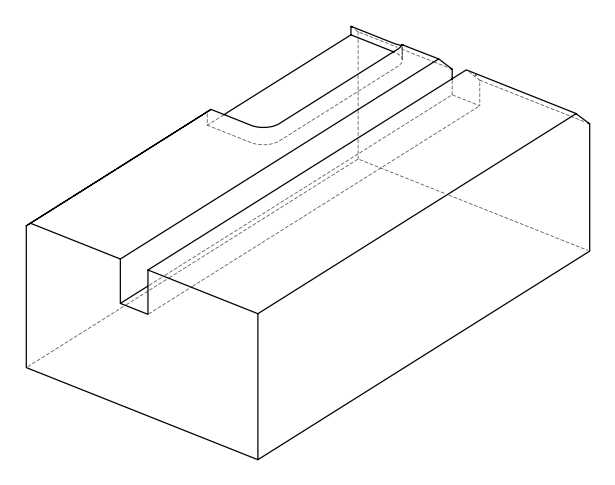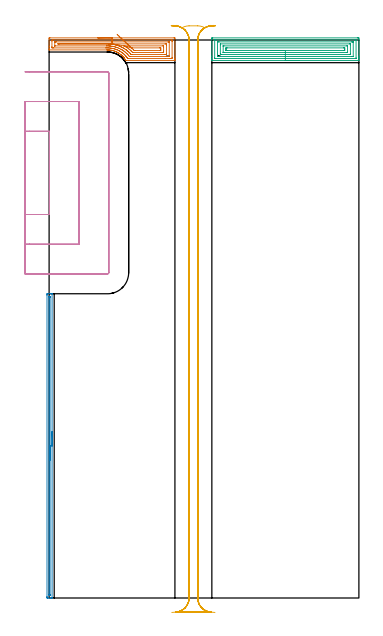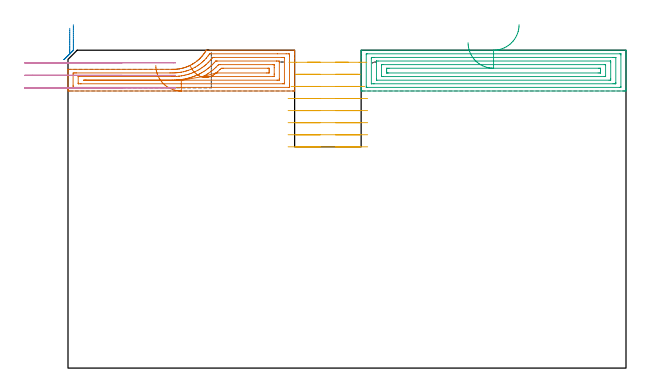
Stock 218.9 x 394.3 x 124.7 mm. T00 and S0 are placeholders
(PLAN: 5 operations, 2 tool changes, 32.5 min)
(1 AREA_MILL | FG_CHAMFER_SURFACE | UGT0205_001 | 3.73 min | 12325 mm3)
(2 AREA_MILL_1 | FG_CHAMFER_SURFACE_1 | UGT0205_001 | 3.59 min | 1409 mm3)
(3 AREA_MILL_2 | FG_CHAMFER_SURFACE_2 | UGT0205_001 | 5.28 min | 14243 mm3)
(4 MILL_SLOT | SLOT_PARTIAL_RECTANGULAR | UGT0201_006 | Follow Part, ap 7, ae 75% | 5.74 min | 139273 mm3)
(5 MILL_RECTANGULAR_SLOT | SLOT_RECTANGULAR | UGT0201_094 | Follow Part, ap 5, ae 75% | 14.2 min | 388149 mm3)
(TOOL UGT0205_001 | Chamfer Mill 20 x 3 x 45 deg. | D20 FL50 Z2)
(TOOL UGT0201_006 | End Mill 28 mm | D28 FL25 Z2)
(TOOL UGT0201_094 | End mill 20 mm | D20 FL38 Z4)
(OP 1 AREA_MILL)
G17 G21 G94 G90
T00 M6
G54
G17 G0 G90 X34.45 Y395.8 S1061 M3
G43 Z134.7 H0
Z118.7
G94 G1 X34.488 Z117.828 F250.
X34.602 Z116.963
X34.791 Z116.112
X35.053 Z115.28
X35.387 Z114.474
X35.79 Z113.7
X36.258 Z112.964
X36.79 Z112.272
X37.379 Z111.629
X38.022 Z111.039
X38.714 Z110.508
X39.45 Z110.04
X40.224 Z109.637
X41.03 Z109.303
X41.862 Z109.041
X42.713 Z108.852
X43.578 Z108.738
X44.45 Z108.7
X88.269
X88.675 Y395.796 Z108.702
X88.89 Y395.792 Z108.706
X88.9 Y395.574 Z108.924
Y382.938 Z121.556
Y381.534 Z122.963
Y381.17 Z123.325
Y380.444 Z124.056
Y380.2 Z124.3
X88.893 Y379.817 Z124.674
X88.891 Y379.803 Z124.688
X88.717 Y379.8 Z124.7
X54.287
X54.27 Y379.799 Z124.699
X54.24 Y379.805 Z124.691
X54.217 Y379.826 Z124.67
X54.209 Y379.838 Z124.658
X54.128 Y379.973 Z124.526
X54. Y380.184 Z124.314
X53.745 Y380.583 Z123.916
X53.377 Y381.121 Z123.377
X53.252 Y381.293 Z123.206
X53.122 Y381.462 Z123.037
X53.095 Y381.495 Z123.004
X52.997 Y381.612 Z122.883
X52.852 Y381.793 Z122.707
X52.796 Y381.86 Z122.64
X52.636 Y382.054 Z122.442
X52.484 Y382.241 Z122.258
X52.394 Y382.342 Z122.157
X52.359 Y382.378 Z122.121
X51.997 Y382.761 Z121.738
X51.902 Y382.856 Z121.641
X51.82 Y382.938 Z121.558
X51.745 Y383.016 Z121.483
X51.604 Y383.158 Z121.341
X51.591 Y383.171 Z121.328
X51.539 Y383.221 Z121.277
X51.525 Y383.233 Z121.265
X51.123 Y383.595 Z120.904
X50.856 Y383.822 Z120.673
X50.71 Y383.948 Z120.548
X50.498 Y384.117 Z120.383
X49.806 Y384.626 Z119.872
X49.278 Y384.981 Z119.519
X49.004 Y385.148 Z119.35
X48.913 Y385.204 Z119.294
X48.753 Y385.296 Z119.204
X48.469 Y385.457 Z119.043
X48.388 Y385.5 Z119.
X48.021 Y385.693 Z118.804
X47.739 Y385.833 Z118.667
X47.682 Y385.86 Z118.639
X47.483 Y385.949 Z118.551
X47.128 Y386.105 Z118.391
X46.683 Y386.286 Z118.211
X46.435 Y386.377 Z118.122
X46.235 Y386.448 Z118.048
X45.694 Y386.625 Z117.874
X45.34 Y386.739 Z117.759
X44.883 Y386.849 Z117.649
X44.45 Y386.951 Z117.542
X43.849 Y387.063 Z117.434
X43.695 Y387.091 Z117.405
X43.557 Y387.115 Z117.378
X42.914 Y387.196 Z117.298
X42.665 Y387.226 Z117.266
X42.218 Y387.266 Z117.231
X41.97 Y387.278 Z117.217
X41.772 Y387.287 Z117.205
X41.767 Z117.204
X41.549 Y387.293 Z117.202
X41.376 Y387.295 Z117.201
X41.306 Z117.199
X40.897 Y387.299 Z117.2
X40.879
X0.184 Y387.3
X0.009 Y387.304 Z117.189
X0. Y387.348 Z117.152
Y387.516 Z116.984
Y388.242 Z116.252
Y389.489 Z115.008
Y390.01 Z114.484
Y395.053 Z109.444
X0.003 Y395.314 Z109.184
X0.009 Y395.792 Z108.706
X0.144 Y395.795 Z108.703
X0.631 Y395.8 Z108.7
X44.45
Y394.386 Z110.114
X86.526 Y394.385 Z110.115
X86.877 Y394.379 Z110.121
X86.89 Y394.265 Z110.235
X86.897 Y394.018 Z110.482
X86.899 Y393.546 Z110.954
X86.9 Y393.131 Z111.369
X86.899 Y382.054 Z122.446
X86.897 Y381.642 Z122.858
X86.89 Y381.232 Z123.268
X86.481 Y381.216 Z123.284
X86.435 Y381.215 Z123.285
X85.586 Y381.214 Z123.286
X82.121
X56.031 Y381.215 Z123.285
X55.607 Y381.22 Z123.28
X55.558 Y381.221 Z123.279
X55.522 Y381.249 Z123.251
X55.181 Y381.727 Z122.773
X54.932 Y382.054 Z122.446
X54.287 Y382.859 Z121.641
X54.216 Y382.938 Z121.562
X53.393 Y383.818 Z120.682
X53.388 Y383.822 Z120.678
X52.927 Y384.25 Z120.25
X52.498 Y384.636 Z119.864
X52.415 Y384.706 Z119.794
X51.966 Y385.067 Z119.433
X51.604 Y385.339 Z119.161
X51.257 Y385.59 Z118.91
X50.71 Y385.96 Z118.54
X49.869 Y386.474 Z118.026
X49.816 Y386.505 Z117.995
X49.742 Y386.547 Z117.953
X48.921 Y386.965 Z117.535
X48.062 Y387.358 Z117.142
X48.037 Y387.368 Z117.132
X47.133 Y387.706 Z116.794
X46.601 Y387.884 Z116.616
X46.239 Y387.997 Z116.503
X45.356 Y388.23 Z116.27
X45.349 Y388.232 Z116.268
X45.306 Y388.242 Z116.258
X44.45 Y388.409 Z116.091
X44.243 Y388.447 Z116.053
X43.556 Y388.547 Z115.953
X43.202 Y388.592 Z115.908
X42.661 Y388.647 Z115.853
X42.22 Y388.678 Z115.822
X41.767 Y388.699 Z115.801
X41.296 Y388.707 Z115.793
X40.873 Y388.711 Z115.789
X40.396 Y388.713 Z115.787
X39.979
X3.314 Y388.714 Z115.786
X2.835 Y388.715 Z115.785
X2.419 Y388.718 Z115.782
X2.013 Y388.721 Z115.779
X2.006 Y389.126 Z115.374
X2.001 Y389.539 Z114.961
Y393.546 Z110.954
X2.003 Y393.958 Z110.542
X2.01 Y394.368 Z110.132
X2.419 Y394.384 Z110.116
X2.465 Y394.385 Z110.115
X3.314 Y394.386 Z110.114
X44.45
Y392.972 Z111.528
X84.111 Y392.971 Z111.529
X84.692 Y392.97 Z111.53
X84.796 Y392.968 Z111.532
X84.877 Y392.965 Z111.535
X84.89 Y392.958 Z111.542
X84.894 Y392.926 Z111.574
X84.897 Y392.867 Z111.633
X84.899 Y392.662 Z111.838
X84.9 Y392.456 Z112.044
X84.899 Y382.938 Z121.562
X84.897 Y382.736 Z121.764
X84.89 Y382.665 Z121.835
X84.88 Y382.635 Z121.865
X84.848 Y382.634 Z121.866
X84.692 Y382.631 Z121.869
X84.111 Y382.629 Z121.871
X83.798
X57.283
X56.97 Y382.631 Z121.869
X56.866 Y382.633 Z121.867
X56.788 Y382.635 Z121.865
X56.732 Y382.7 Z121.8
X56.533 Y382.938 Z121.562
X56.075 Y383.49 Z121.01
X55.783 Y383.822 Z120.678
X55.181 Y384.463 Z120.037
X54.939 Y384.706 Z119.794
X54.287 Y385.312 Z119.188
X53.968 Y385.59 Z118.91
X53.655 Y385.849 Z118.651
X53.393 Y386.059 Z118.441
X52.829 Y386.474 Z118.026
X52.498 Y386.707 Z117.793
X51.786 Y387.178 Z117.322
X51.487 Y387.358 Z117.142
X50.995 Y387.641 Z116.859
X50.71 Y387.791 Z116.709
X49.806 Y388.252 Z116.248
X48.921 Y388.631 Z115.869
X48.271 Y388.884 Z115.616
X48.027 Y388.971 Z115.529
X47.573 Y389.126 Z115.374
X47.133 Y389.265 Z115.235
X46.931 Y389.325 Z115.175
X46.239 Y389.501 Z114.999
X45.74 Y389.618 Z114.882
X45.344 Y389.699 Z114.801
X44.626 Y389.836 Z114.664
X44.45 Y389.864 Z114.636
X43.578 Y389.987 Z114.513
X43.556 Y389.99 Z114.51
X43.377 Y390.01 Z114.49
X42.661 Y390.073 Z114.427
X42.593 Y390.078 Z114.422
X41.767 Y390.116 Z114.384
X41.657 Y390.119 Z114.381
X40.873 Y390.127 Z114.373
X40.754
X4.208 Y390.129 Z114.371
X4.086 Y390.13 Z114.37
X4.029 Y390.134 Z114.366
X4.009 Y390.137 Z114.363
X4.005 Y390.148 Z114.352
X4.003 Y390.162 Z114.338
X4. Y390.215 Z114.285
X4.001 Y392.662 Z111.838
X4.003 Y392.864 Z111.636
X4.01 Y392.935 Z111.565
X4.02 Y392.965 Z111.535
X4.052 Y392.966 Z111.534
X4.208 Y392.969 Z111.531
X4.789 Y392.971 Z111.529
X5.102 Y392.972 Z111.528
X44.45
Y391.557 Z112.943
X82.009
X82.234 Y391.556 Z112.944
X82.768 Y391.55 Z112.95
X82.89 Y391.547 Z112.953
X82.894 Y391.335 Z113.165
X82.9 Y390.897 Z113.603
Y384.71 Z119.79
X82.894 Y384.266 Z120.234
X82.89 Y384.053 Z120.447
X82.674 Y384.049 Z120.451
X82.009 Y384.044 Z120.456
X81.786 Y384.043 Z120.457
X58.535
X58.2 Y384.045 Z120.455
X58.032 Y384.047 Z120.453
X57.953 Y384.05 Z120.45
X57.864 Y384.142 Z120.358
X57.353 Y384.706 Z119.794
X56.97 Y385.114 Z119.386
X56.501 Y385.59 Z118.91
X56.075 Y385.991 Z118.509
X55.82 Y386.221 Z118.279
X55.531 Y386.474 Z118.026
X55.181 Y386.765 Z117.735
X54.846 Y387.03 Z117.47
X54.412 Y387.358 Z117.142
X54.287 Y387.45 Z117.05
X53.955 Y387.686 Z116.814
X53.393 Y388.052 Z116.448
X53.092 Y388.242 Z116.258
X52.498 Y388.598 Z115.902
X52.231 Y388.753 Z115.747
X51.689 Y389.042 Z115.458
X51.604 Y389.085 Z115.415
X51.521 Y389.126 Z115.374
X50.978 Y389.39 Z115.11
X50.71 Y389.512 Z114.988
X49.999 Y389.828 Z114.672
X49.816 Y389.902 Z114.598
X49.536 Y390.01 Z114.49
X48.921 Y390.236 Z114.264
X48.57 Y390.357 Z114.143
X48.027 Y390.528 Z113.972
X47.708 Y390.626 Z113.874
X47.286 Y390.743 Z113.757
X47.133 Y390.782 Z113.718
X46.679 Y390.894 Z113.606
X46.239 Y390.993 Z113.507
X46.111 Y391.02 Z113.48
X45.923 Y391.057 Z113.443
X45.344 Y391.165 Z113.335
X45.01 Y391.225 Z113.275
X44.717 Y391.269 Z113.231
X44.45 Y391.307 Z113.193
X43.967 Y391.371 Z113.129
X43.676 Y391.405 Z113.095
X43.556 Y391.417 Z113.083
X42.973 Y391.47 Z113.03
X42.709 Y391.49 Z113.01
X42.661 Y391.493 Z113.007
X42.024 Y391.524 Z112.976
X41.783 Y391.534 Z112.966
X40.883 Y391.542 Z112.958
X6.901 Y391.543 Z112.957
X6.232 Y391.545 Z112.955
X6.23 Y391.546 Z112.954
X6.227 Y391.55 Z112.95
X7.114 Y391.557 Z112.943
X44.45
X52.986 Y390.137 Z114.363
X53.034 Y390.139 Z114.361
X53.123 Y390.141 Z114.359
X53.258 Y390.143 Z114.357
X53.393
X80.356 Y390.142 Z114.358
X80.625 Y390.139 Z114.361
X80.804 Y390.136 Z114.364
X80.891 Y390.128 Z114.372
X80.893 Y390.105 Z114.395
X80.896 Y390.01 Z114.49
X80.9 Y389.339 Z115.161
Y389.126 Z115.374
Y386.687 Z117.813
X80.899 Y385.803 Z118.697
X80.897 Y385.59 Z118.91
X80.893 Y385.507 Z118.993
X80.891 Y385.471 Z119.029
X80.759 Y385.464 Z119.036
X80.49 Y385.459 Z119.041
X80.355 Y385.457 Z119.043
X59.653
X59.073 Y385.464 Z119.036
X59.027 Y385.505 Z118.995
X58.939 Y385.59 Z118.91
X58.758 Y385.774 Z118.726
X58.063 Y386.474 Z118.026
X57.864 Y386.665 Z117.835
X57.499 Y386.997 Z117.503
X57.096 Y387.358 Z117.142
X56.97 Y387.466 Z117.034
X56.341 Y387.98 Z116.52
X56.075 Y388.177 Z116.323
X56.038 Y388.204 Z116.296
X55.985 Y388.242 Z116.258
X55.181 Y388.802 Z115.698
X54.689 Y389.126 Z115.374
X54.287 Y389.378 Z115.122
X53.625 Y389.78 Z114.72
X53.393 Y389.909 Z114.591
X53.208 Y390.01 Z114.49
X53.041 Y390.104 Z114.396
X52.986 Y390.137 Z114.363
X58.1 Y388.723 Z115.777
X58.179 Y388.726 Z115.774
X58.233 Y388.728 Z115.772
X58.356 Y388.729 Z115.771
X58.758
X77.94
X78.432 Y388.727 Z115.773
X78.84 Y388.723 Z115.777
X78.89 Y388.72 Z115.78
X78.896 Y388.668 Z115.832
X78.899 Y388.242 Z116.258
X78.9 Y387.78 Z116.72
X78.897 Y387.358 Z117.142
X78.892 Y386.904 Z117.596
X78.885 Y386.878 Z117.622
X78.862 Y386.876 Z117.624
X78.802 Y386.873 Z117.627
X78.678 Y386.872 Z117.628
X78.432 Y386.871 Z117.629
X61.039 Y386.872 Z117.628
X60.547 Y386.875 Z117.625
X60.138 Y386.878 Z117.622
X59.653 Y387.343 Z117.157
X59.637 Y387.358 Z117.142
X58.758 Y388.158 Z116.342
X58.713 Y388.198 Z116.302
X58.662 Y388.242 Z116.258
X58.231 Y388.605 Z115.895
X58.149 Y388.676 Z115.824
X58.1 Y388.723 Z115.777
X57.564 Y389.232 Z115.314
X57.001 Y389.767 Z114.917
X56.415 Y390.324 Z114.59
X55.81 Y390.899 Z114.334
X55.192 Y391.486 Z114.151
X54.564 Y392.083 Z114.044
X53.933 Y392.683 Z114.013
X53.301 Y393.283 Z114.058
X52.675 Y393.879 Z114.178
X52.058 Y394.464 Z114.373
X51.457 Y395.036 Z114.642
X50.874 Y395.59 Z114.982
X50.316 Y396.12 Z115.391
X49.785 Y396.625 Z115.865
X49.286 Y397.099 Z116.401
X48.823 Y397.539 Z116.996
X48.4 Y397.941 Z117.643
X48.018 Y398.303 Z118.34
G0 Z134.7
M5
M2
(OP 2 AREA_MILL_1)
G17 G21 G94 G90
T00 M6
G54
G17 G0 G90 X2.1 Y117.5 S1061 M3
G43 Z134.7 H0
G94 G1 Y117.462 Z133.828 F250.
Y117.348 Z132.963
Y117.159 Z132.112
Y116.897 Z131.28
Y116.563 Z130.474
Y116.16 Z129.7
Y115.692 Z128.964
Y115.16 Z128.272
Y114.571 Z127.629
Y113.928 Z127.04
Y113.236 Z126.508
Y112.5 Z126.04
Y111.726 Z125.637
Y110.92 Z125.303
Y110.088 Z125.041
Y109.237 Z124.852
Y108.372 Z124.738
Y107.5 Z124.7
Y0.184
X2.097 Y0.009 Z124.688
X2.087 Y0.007 Z124.678
X1.709 Y0. Z124.308
X1.469 Z124.069
X0.742 Z123.337
X-0.505 Z122.092
X-1.025 Y0.001 Z121.57
X-1.264 Y0.004 Z121.331
X-1.491 Y0.009 Z121.105
X-1.494 Y0.156 Z121.102
X-1.499 Y0.631 Z121.101
X-1.5 Y1.113 Z121.1
Y213.956
X-1.499 Y214.369 Z121.101
X-1.494 Y214.844 Z121.102
X-1.491 Y214.991 Z121.105
X-1.025 Y215. Z121.57
X0.378 Z122.974
X0.742 Z123.337
X1.469 Z124.069
X1.709 Z124.308
X2.087 Y214.993 Z124.678
X2.097 Y214.991 Z124.688
X2.1 Y214.816 Z124.7
Y107.5
X0.686 Z123.286
X0.685 Y2.093 Z123.285
X0.684 Y2.042 Z123.284
X0.682 Y2.018 Z123.282
X0.681 Y2.013 Z123.281
X0.656 Y2.01 Z123.256
X0.269 Y2.004 Z122.869
X0.029 Y2.01 Z122.629
X-0.079 Y2.031 Z122.521
X-0.085 Y2.362 Z122.515
Y2.42
Y212.58
X-0.08 Y212.97 Z122.52
X-0.079 Y212.987 Z122.521
X-0.067 Y212.991 Z122.533
X-0.032 Y212.996 Z122.568
X0.024 Y212.999 Z122.624
X0.093 Z122.693
X0.329 Y212.998 Z122.929
X0.571 Y212.99 Z123.171
X0.679 Y212.969 Z123.279
X0.685 Y212.638 Z123.285
Y212.58
X0.686 Y107.5 Z123.286
Y106.628 Z123.324
Y105.764 Z123.438
Y104.912 Z123.626
Y104.08 Z123.889
Y103.274 Z124.223
Y102.5 Z124.625
Y101.764 Z125.094
Y101.072 Z125.625
Y100.429 Z126.215
Y99.84 Z126.858
Y99.309 Z127.55
Y98.84 Z128.286
Y98.437 Z129.06
Y98.103 Z129.866
Y97.841 Z130.698
Y97.652 Z131.549
Y97.538 Z132.414
Y97.5 Z133.286
G0 Z134.7
M5
M2
(OP 3 AREA_MILL_2)
G17 G21 G94 G90
T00 M6
G54
G17 G0 G90 X176.95 Y379.8 S1061 M3
G43 Z134.7 H0
G94 G1 X176.912 Z133.828 F250.
X176.798 Z132.964
X176.609 Z132.112
X176.347 Z131.28
X176.013 Z130.474
X175.61 Z129.7
X175.142 Z128.964
X174.61 Z128.272
X174.021 Z127.629
X173.378 Z127.04
X172.686 Z126.508
X171.95 Z126.04
X171.176 Z125.637
X170.37 Z125.303
X169.538 Z125.041
X168.687 Z124.852
X167.822 Z124.738
X166.95 Z124.7
X115.164
X115.008 Y379.802 Z124.688
X115. Y379.816 Z124.674
Y380.159 Z124.341
Y380.518 Z123.981
Y381.17 Z123.325
Y382.38 Z122.117
Y382.938 Z121.556
Y394.43 Z110.068
Y394.709 Z109.788
X115.004 Y395.314 Z109.184
X115.009 Y395.792 Z108.706
X115.125 Y395.795 Z108.703
X115.611 Y395.8 Z108.7
X217.798
X218.289 Y395.799 Z108.701
X218.775 Y395.795 Z108.703
X218.891 Y395.792 Z108.706
X218.896 Y395.314 Z109.184
X218.9 Y394.709 Z109.789
Y382.938 Z121.556
Y382.38 Z122.117
Y382.054 Z122.442
Y381.496 Z123.
Y381.17 Z123.325
Y380.158 Z124.341
X218.893 Y379.816 Z124.675
X218.891 Y379.803 Z124.688
X218.735 Y379.8 Z124.7
X166.95
Y381.214 Z123.286
X117.352 Y381.215 Z123.285
X117.01 Y381.225 Z123.275
X117.005 Y381.332 Z123.168
X117.001 Y381.563 Z122.937
Y393.938 Z110.562
X117.007 Y394.331 Z110.169
X117.01 Y394.378 Z110.122
X117.027 Y394.381 Z110.119
X117.079 Y394.384 Z110.116
X117.185 Y394.386 Z110.114
X117.397
X216.548 Y394.385 Z110.115
X216.89 Y394.375 Z110.125
X216.895 Y394.268 Z110.232
X216.899 Y394.037 Z110.463
Y381.662 Z122.838
X216.893 Y381.269 Z123.231
X216.89 Y381.222 Z123.278
X216.873 Y381.219 Z123.281
X216.821 Y381.216 Z123.284
X216.715 Y381.214 Z123.286
X216.503
X166.95
Y382.628 Z121.872
X120.075 Y382.629 Z121.871
X119.494 Y382.63 Z121.87
X119.182 Y382.633 Z121.867
X119.079 Y382.635 Z121.865
X119.01 Y382.643 Z121.857
X119.006 Y382.758 Z121.742
X119.002 Y382.938 Z121.562
X119. Y383.119 Z121.381
X119.001 Y392.842 Z111.658
X119.004 Y392.902 Z111.598
X119.01 Y392.949 Z111.551
X119.015 Y392.965 Z111.535
X119.027 Y392.966 Z111.534
X119.182 Y392.969 Z111.531
X119.763 Y392.971 Z111.529
X120.075 Y392.972 Z111.528
X213.825 Y392.971 Z111.529
X214.406 Y392.97 Z111.53
X214.718 Y392.967 Z111.533
X214.821 Y392.965 Z111.535
X214.89 Y392.957 Z111.543
X214.894 Y392.842 Z111.658
X214.898 Y392.662 Z111.838
X214.9 Y392.481 Z112.019
X214.899 Y382.758 Z121.742
X214.896 Y382.698 Z121.802
X214.89 Y382.651 Z121.849
X214.885 Y382.635 Z121.865
X214.873 Y382.634 Z121.866
X214.718 Y382.631 Z121.869
X214.137 Y382.629 Z121.871
X213.825 Y382.628 Z121.872
X166.95
Y384.043 Z120.457
X121.638
X121.112 Y384.044 Z120.456
X121.059 Y384.045 Z120.455
X121.023 Y384.049 Z120.451
X121.01 Y384.052 Z120.448
X121.008 Y384.072 Z120.428
X121.003 Y384.273 Z120.227
X121. Y384.675 Z119.825
Y390.894 Z113.606
X121.005 Y391.32 Z113.18
X121.01 Y391.532 Z112.968
X121.012 Y391.551 Z112.949
X121.037 Y391.553 Z112.947
X121.095 Y391.556 Z112.944
X121.191 Y391.557 Z112.943
X212.262
X212.788 Y391.556 Z112.944
X212.841 Y391.555 Z112.945
X212.877 Y391.551 Z112.949
X212.89 Y391.548 Z112.952
X212.892 Y391.528 Z112.972
X212.897 Y391.327 Z113.173
X212.9 Y390.925 Z113.575
Y384.706 Z119.794
X212.895 Y384.28 Z120.22
X212.89 Y384.068 Z120.432
X212.888 Y384.049 Z120.451
X212.863 Y384.047 Z120.453
X212.805 Y384.045 Z120.455
X212.709 Y384.043 Z120.457
X166.95
Y385.457 Z119.043
X123.512
X123.243 Y385.459 Z119.041
X123.064 Y385.462 Z119.038
X123.008 Y385.464 Z119.036
X123.006 Y385.473 Z119.027
X123.003 Y385.499 Z119.001
X123.001 Y385.59 Z118.91
Y390.01 Z114.49
X123.003 Y390.09 Z114.41
X123.006 Y390.129 Z114.371
X123.008 Y390.134 Z114.366
X123.032 Y390.137 Z114.363
X123.108 Y390.14 Z114.36
X123.377 Y390.143 Z114.357
X123.512
X210.388
X210.657 Y390.141 Z114.359
X210.836 Y390.138 Z114.362
X210.892 Y390.136 Z114.364
X210.894 Y390.127 Z114.373
X210.897 Y390.101 Z114.399
X210.899 Y390.01 Z114.49
Y385.59 Z118.91
X210.897 Y385.51 Z118.99
X210.894 Y385.471 Z119.029
X210.892 Y385.466 Z119.034
X210.867 Y385.463 Z119.037
X210.792 Y385.46 Z119.04
X210.523 Y385.457 Z119.043
X210.388
X166.95
Y386.871 Z117.629
X125.924
X125.432 Y386.873 Z117.627
X125.026 Y386.877 Z117.623
X125.01 Y386.879 Z117.621
X125.004 Y386.898 Z117.602
X125.001 Y387.358 Z117.142
X125. Y387.786 Z116.714
X125.002 Y388.242 Z116.258
X125.006 Y388.664 Z115.836
X125.012 Y388.722 Z115.778
X125.064 Y388.724 Z115.776
X125.187 Y388.727 Z115.773
X125.432 Y388.728 Z115.772
X125.833 Y388.729 Z115.771
X207.976
X208.468 Y388.727 Z115.773
X208.874 Y388.723 Z115.777
X208.89 Y388.721 Z115.779
X208.896 Y388.702 Z115.798
X208.899 Y388.242 Z116.258
X208.9 Y387.814 Z116.686
X208.898 Y387.358 Z117.142
X208.894 Y386.936 Z117.564
X208.888 Y386.878 Z117.622
X208.836 Y386.876 Z117.624
X208.714 Y386.873 Z117.627
X208.468 Y386.872 Z117.628
X208.067 Y386.871 Z117.629
X166.95
X166.078 Z117.667
X165.214 Z117.781
X164.362 Z117.97
X163.53 Z118.232
X162.724 Z118.566
X161.95 Z118.969
X161.214 Z119.437
X160.522 Z119.968
X159.879 Z120.558
X159.29 Z121.201
X158.759 Z121.893
X158.29 Z122.629
X157.887 Z123.403
X157.553 Z124.209
X157.291 Z125.041
X157.102 Z125.892
X156.988 Z126.757
X156.95 Z127.629
G0 Z134.7
M5
M2
(OP 4 MILL_SLOT)
G17 G21 G94 G90
T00 M6
G54
G17 G0 G90 X-17. Y271. S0 M3
G43 Z134.7 H0
Z119.767
G94 G1 X-14. F250.
X0.2 F500.
Y329.8
X-14.
X-17. F250.
Y250.
X-14.
X21.2 F500.
Y350.8
X-14.
X-17. F250.
Y229.
X-14.
X41.3 F500.
G3 X42.2 Y229.9 R0.9
G1 Y370.9
G3 X41.3 Y371.8 R0.9
G1 X-14.
X-17. F250.
G0 Y271. Z114.833
G1 X-14.
X0.2 F500.
Y329.8
X-14.
X-17. F250.
Y250.
X-14.
X21.2 F500.
Y350.8
X-14.
X-17. F250.
Y229.
X-14.
X41.3 F500.
G3 X42.2 Y229.9 R0.9
G1 Y370.9
G3 X41.3 Y371.8 R0.9
G1 X-14.
X-17. F250.
G0 Y271. Z109.9
G1 X-14.
X0.2 F500.
Y329.8
X-14.
X-17. F250.
Y250.
X-14.
X21.2 F500.
Y350.8
X-14.
X-17. F250.
Y229.
X-14.
X41.3 F500.
G3 X42.2 Y229.9 R0.9
G1 Y370.9
G3 X41.3 Y371.8 R0.9
G1 X-14.
X-17. F250.
G0 Z134.7
M5
M2
(OP 5 MILL_RECTANGULAR_SLOT)
G17 G21 G94 G90
T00 M6
G54
G17 G0 G90 X117.217 Y-10.202 S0 M3
G43 Z134.813 H0
Z119.962
G94 G1 X114.226 Y-9.97 F250.
G2 X105. Y0. R10. F500.
G1 Y394.3
G2 X110. Y402.96 R10.
G3 X105.019 Y404.3 R10.
G1 X98.881
G3 X93.9 Y402.96 R10.
G2 X98.9 Y394.3 R10.
G1 Y0.
G2 X89.674 Y-9.97 R10.
G1 X86.683 Y-10.202 F250.
G0 Z134.813
X90.093 Y404.672
Z115.225
G1 X92.85 Y403.487
G2 X98.9 Y394.3 R10. F500.
G1 Y0.
G2 X89.347 Y-9.99 R10.
G1 Y-10.
X114.553
Y-9.99
G2 X105. Y0. R10.
G1 Y394.3
G2 X111.05 Y403.487 R10.
G1 X113.806 Y404.672 F250.
G0 X87.515 Y404.648 Z110.487
G1 X90.478 Y404.175
G2 X98.9 Y394.3 R10. F500.
G1 Y0.
G2 X89.674 Y-9.97 R10.
G1 Y-10.
X114.226
Y-9.97
G2 X105. Y0. R10.
G1 Y394.3
G2 X113.426 Y404.175 R10.
G1 X116.388 Y404.648 F250.
G0 X86.35 Y404.424 Z105.75
G1 X89.347 Y404.29
G2 X98.9 Y394.3 R10. F500.
G1 Y0.
G2 X89.347 Y-9.99 R10.
G1 Y-10.
X114.553
Y-9.99
G2 X105. Y0. R10.
G1 Y394.3
G2 X114.553 Y404.29 R10.
G1 X117.55 Y404.424 F250.
G0 X86.35 Z101.012
G1 X89.347 Y404.29
G2 X98.9 Y394.3 R10. F500.
G1 Y0.
G2 X89.347 Y-9.99 R10.
G1 Y-10.
X114.553
Y-9.99
G2 X105. Y0. R10.
G1 Y394.3
G2 X114.553 Y404.29 R10.
G1 X117.55 Y404.424 F250.
G0 X86.35 Z96.275
G1 X89.347 Y404.29
G2 X98.9 Y394.3 R10. F500.
G1 Y0.
G2 X89.347 Y-9.99 R10.
G1 Y-10.
X114.553
Y-9.99
G2 X105. Y0. R10.
G1 Y394.3
G2 X114.553 Y404.29 R10.
G1 X117.55 Y404.424 F250.
G0 X86.35 Z91.537
G1 X89.347 Y404.29
G2 X98.9 Y394.3 R10. F500.
G1 Y0.
G2 X89.347 Y-9.99 R10.
G1 Y-10.
X114.553
Y-9.99
G2 X105. Y0. R10.
G1 Y394.3
G2 X114.553 Y404.29 R10.
G1 X117.55 Y404.424 F250.
G0 X86.35 Z86.8
G1 X89.347 Y404.29
G2 X98.9 Y394.3 R10. F500.
G1 Y0.
G2 X89.347 Y-9.99 R10.
G1 Y-10.
X114.553
Y-9.99
G2 X105. Y0. R10.
G1 Y394.3
G2 X114.553 Y404.29 R10.
G1 X117.55 Y404.424 F250.
G0 Z134.813
M5
M2
